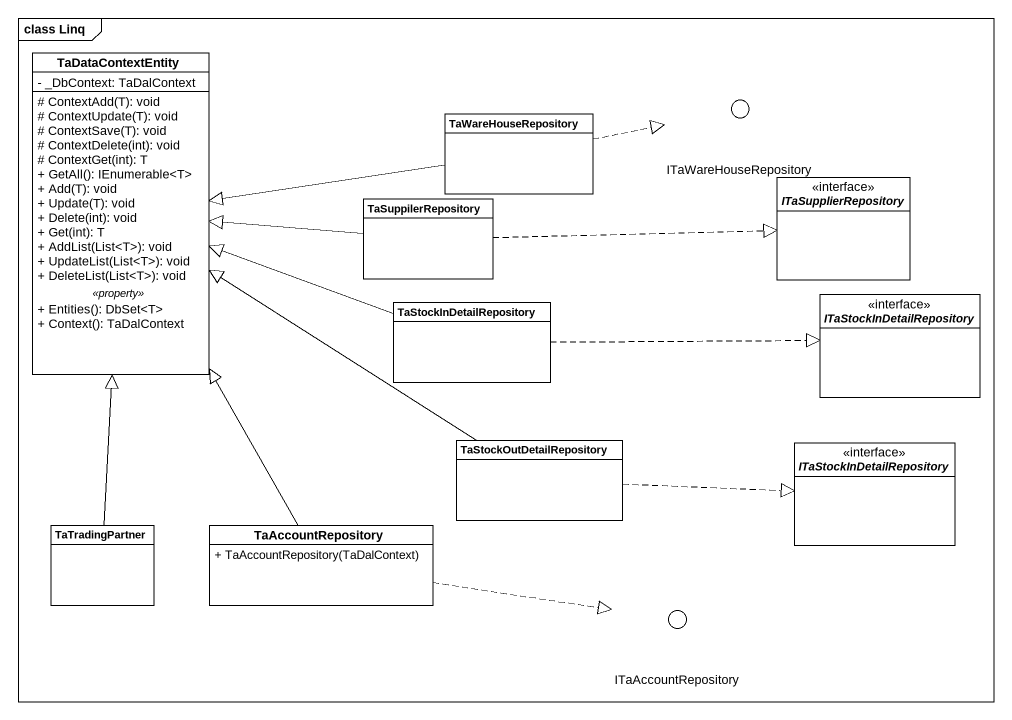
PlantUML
@startuml
mainframe class Linq
allowmixing
hide circle
hide empty members
skinparam classAttributeIconSize 0
class TaDataContextEntity {
  - _DbContext: TaDalContext
  --
  # ContextAdd(T): void
  # ContextUpdate(T): void
  # ContextSave(T): void
  # ContextDelete(int): void
  # ContextGet(int): T
  + GetAll(): IEnumerable<T>
  + Add(T): void
  + Update(T): void
  + Delete(int): void
  + Get(int): T
  + AddList(List<T>): void
  + UpdateList(List<T>): void
  + DeleteList(List<T>): void
  .. <<property>> ..
  + Entities(): DbSet<T>
  + Context(): TaDalContext
}
() ITaWareHouseRepository <<interface>>
class TaWareHouseRepository
class TaSuppilerRepository
interface ITaSupplierRepository <<interface>>
class TaStockInDetailRepository
interface ITaStockInDetailRepository <<interface>>
class TaStockOutDetailRepository
interface "ITaStockInDetailRepository" as ITaStockInDetailRepository_2 <<interface>>
class TaTradingPartner
class TaAccountRepository {
  + TaAccountRepository(TaDalContext)
}
() ITaAccountRepository <<interface>>
TaWareHouseRepository -left-|> TaDataContextEntity
TaWareHouseRepository .right.|> ITaWareHouseRepository
TaSuppilerRepository -left-|> TaDataContextEntity
TaSuppilerRepository .right.|> ITaSupplierRepository
TaStockInDetailRepository -left-|> TaDataContextEntity
TaStockInDetailRepository .right.|> ITaStockInDetailRepository
TaStockOutDetailRepository -up-|> TaDataContextEntity
TaStockOutDetailRepository .right.|> ITaStockInDetailRepository_2
TaTradingPartner -up-|> TaDataContextEntity
TaAccountRepository -up-|> TaDataContextEntity
TaAccountRepository .right.|> ITaAccountRepository
@enduml
